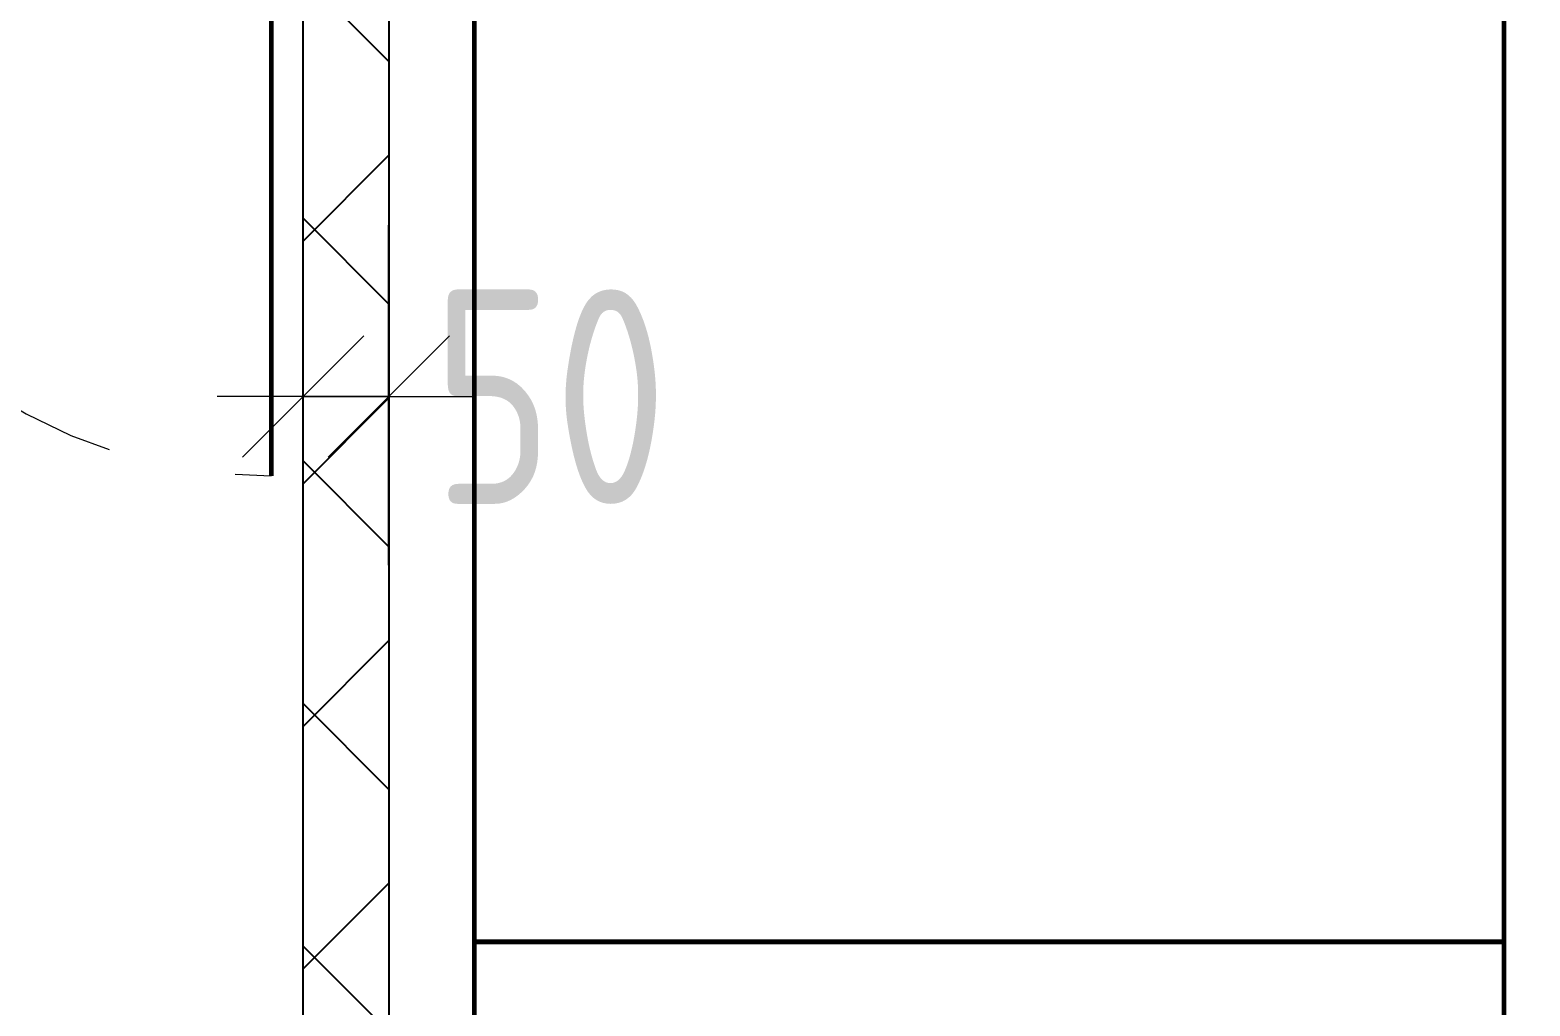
# Model space of a CAD drawing. Header units: millimetres. Extents: x 0 to 1680, y 0 to 594.
# Drawn here: x 708.03 to 725.52, y 456.23 to 467.61 of the extents above; entities that cross this region are included whole.
import ezdxf

# ---------------------------------------------------------------- set-up
doc = ezdxf.new("R2010")
doc.units = ezdxf.units.MM
for name, pattern in [('K5LT32792', [0]), ('K5LT32800', [4.5, 3, -1.5]), ('K5LT_BASIC', [0]), ('K5LT_THIN', [0])]:
    doc.linetypes.add(name, pattern=pattern)
doc.layers.add('Системный слой', color=7, linetype='Continuous')
doc.styles.add('KDIMTEXTSTYLE', font='GOST_AU.SHX', dxfattribs={"width": 0.96, "oblique": 15, "height": 5})
doc.dimstyles.new('KDIMSTYLE (0.02)', dxfattribs={"dimtxt": 5, "dimasz": 1, "dimexe": 2, "dimexo": 0, "dimgap": 1, "dimtad": 1, "dimlfac": 50, "dimtxsty": 'KDIMTEXTSTYLE', "dimsah": 1, "dimcen": 0, "dimdle": 1, "dimadec": 0, "dimazin": 0, "dimtfac": 0.667, "dimtmove": 0, "dimatfit": 3, "dimfxl": 0, "dimtvp": 1, "dimtolj": 1, "dimtzin": 0, "dimarcsym": 0})

# ---------------------------------------------------------------- blocks, each defined once
blk = doc.blocks.new('U383')
at = {"layer": 'Системный слой'}
h = blk.add_hatch(dxfattribs=at)
h.set_pattern_fill('', angle=45, style=0, pattern_type=0)
h.set_pattern_definition([(45, (0, 0), (-1.4142136, 1.4142136), []), (135, (0, 0), (-1.4142136, -1.4142136), [])])
h.paths.add_polyline_path([(712.218, 431.977), (712.218, 479.677), (711.218, 479.677), (711.218, 431.977)])
at = {"layer": 'Системный слой', "color": 150, "linetype": 'K5LT_BASIC', "lineweight": 25, "true_color": 0x0080ff}
for p, q in [((712.218, 479.677), (712.218, 431.977)), ((711.218, 431.977), (711.218, 478.677))]:
    blk.add_line(p, q, dxfattribs=at)
blk = doc.blocks.new('U489')
at = {"layer": 'Системный слой', "color": 5, "linetype": 'K5LT32792', "lineweight": 60, "true_color": 0x0000ff}
for p, q in [((710.848, 478.407), (704.848, 478.407)), ((704.848, 478.407), (704.848, 468.407)), ((710.848, 468.407), (710.848, 478.407)), ((704.848, 468.407), (710.848, 468.407))]:
    blk.add_line(p, q, dxfattribs=at)
blk = doc.blocks.new('U488')
at = {"layer": 'Системный слой', "color": 5, "linetype": 'K5LT32792', "lineweight": 60, "true_color": 0x0000ff}
blk.add_line((710.848, 468.407), (710.848, 462.407), dxfattribs=at)
at = {"layer": 'Системный слой', "color": 7, "linetype": 'K5LT32800', "lineweight": 18}
blk.add_arc((710.848, 468.407), 6, 180, 270, dxfattribs=at)
at = {"layer": 'Системный слой'}
blk.add_blockref('U489', (0, 0), dxfattribs=at)
blk = doc.blocks.new('U538')
at = {"layer": 'Системный слой', "color": 5, "linetype": 'K5LT32792', "lineweight": 60, "true_color": 0x0000ff}
for p, q in [((713.218, 432.977), (713.218, 456.977)), ((713.218, 456.977), (725.218, 456.977)), ((725.218, 456.977), (725.218, 432.977))]:
    blk.add_line(p, q, dxfattribs=at)
blk = doc.blocks.new('U539')
at = {"layer": 'Системный слой', "color": 5, "linetype": 'K5LT32792', "lineweight": 60, "true_color": 0x0000ff}
for p, q in [((713.218, 456.977), (713.218, 480.977)), ((725.218, 480.977), (725.218, 456.977)), ((725.218, 456.977), (713.218, 456.977))]:
    blk.add_line(p, q, dxfattribs=at)
blk = doc.blocks.new('KDIMARROW_03')
at = {"layer": 'Системный слой', "color": 0, "linetype": 'K5LT_THIN', "lineweight": 13}
for p, q in [((-0.707, -0.707), (0.707, 0.707)), ((0, 0), (-1, 0)), ((0, 0), (1, 0))]:
    blk.add_line(p, q, dxfattribs=at)

msp = doc.modelspace()

# ---------------------------------------------------------------- block references
at = {"layer": 'Системный слой'}
for name in ['U539', 'U383', 'U488', 'U538']:
    msp.add_blockref(name, (0, 0), dxfattribs=at)

# ---------------------------------------------------------------- dimensions: what is measured, and where the dimension line sits
at = {"layer": 'Системный слой', "color": 7}
msp.add_linear_dim(base=(711.21796, 463.33173), p1=(712.21796, 461.36786), p2=(711.21796, 461.33642), location=(714.09796, 463.33173), dimstyle='KDIMSTYLE (0.02)', override={"dimexo": 0, "dimgap": -1, "dimtoh": 1, "dimpost": '\\H2.5;\\W0.965;\\Q0;\\Q0;\\H2.5;\\W0.965;\\Q0;<>\\H2.5;\\W0.965;\\Q0;\\Q0;', "dimblk1": 'KDIMARROW_03', "dimblk2": 'KDIMARROW_03', "dimse1": 0, "dimse2": 0, "dimclrt": 7, "dimtmove": 1, "dimtolj": 1}, dxfattribs=at).render()

doc.saveas('drawing.dxf')
